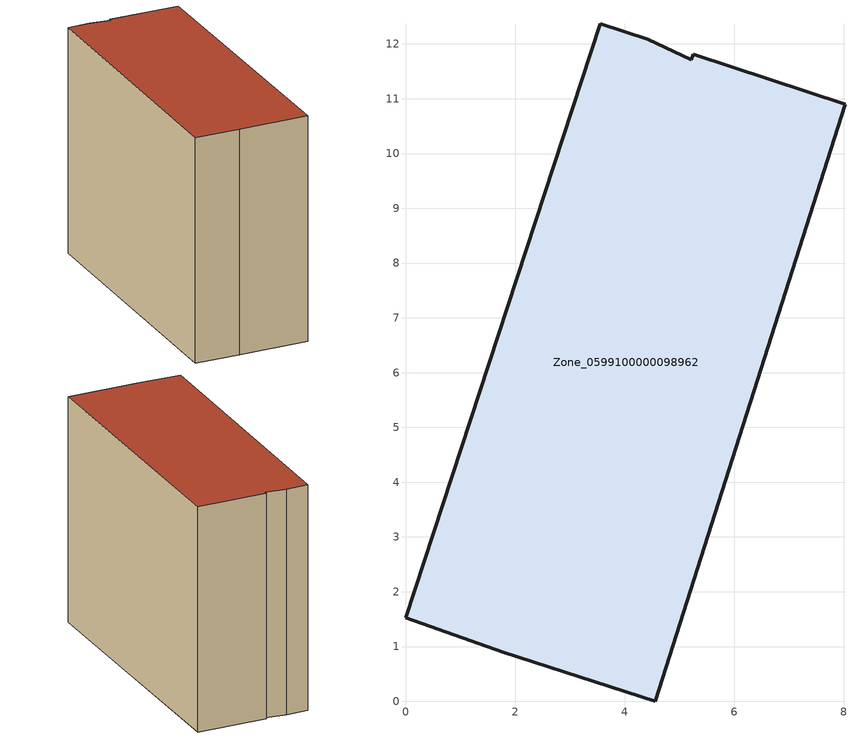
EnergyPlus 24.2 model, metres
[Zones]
Zone_0599100000098962
 floor ground (C_G): 3.55,12.37 4.42,12.09 5.22,11.72 5.26,11.81 8.02,10.9 4.56,0 1.78,0.9 0,1.53 z0
 wall outside (C_F): 8.02,10.9 5.26,11.81 5.22,11.72 4.42,12.09 3.55,12.37 0,1.53 1.78,0.9 4.56,0 8.02,10.9 z0:9.56
 roof outside (C_R): 4.42,12.09 3.55,12.37 0,1.53 1.78,0.9 4.56,0 8.02,10.9 5.26,11.81 5.22,11.72 z9.56
[BUILDING]
Pand.0599100000098962: North Axis=0; Terrain=City; Loads Convergence Tolerance Value=0.04; Temperature Convergence Tolerance Value=0.4; Solar Distribution=FullExterior; Maximum Number of Warmup Days=25; Minimum Number of Warmup Days=1
[Site:Location]
Rotterdam.The.Hague.AP_ZH_NLD Design_Conditions: Latitude=51.96; Longitude=4.45; Time Zone=1; Elevation=-4.5
[SITE:GROUNDTEMPERATURE:BUILDINGSURFACE]
18, 18, 18, 18, 18, 18, 18, 18, 18, 18, 18, 18
[MATERIAL] Thermal Absorptance=0.9; Solar Absorptance=0.7; Visible Absorptance=0.7
Name | Roughness | Thickness | Conductivity | Density | Specific Heat
G.TI.1946 | MediumSmooth | 0.15 | 1 | 540 | 1210
F.TI.1946 | Rough | 0.3 | 0.857143 | 1920 | 840
R.TI.1946 | MediumRough | 0.2 | 0.1 | 1500 | 1000
[CONSTRUCTION]
C_G: G.TI.1946
C_F: F.TI.1946
C_R: R.TI.1946
[ZONE]
Zone_0599100000098962: Type=1; Multiplier=1; Ceiling Height=Autocalculate; Volume=Autocalculate; Floor Area=autocalculate; Part of Total Floor Area=Yes
[ZONEINFILTRATION:DESIGNFLOWRATE]
Infil_Zone_0599100000098962: Zone or ZoneList or Space or SpaceList=Zone_0599100000098962; Schedule=AlwaysOn; Design Flow Rate Calculation Method=Flow/Area; Flow Rate per Floor Area=0.003; Constant Term Coefficient=1; Temperature Term Coefficient=0; Velocity Term Coefficient=0; Velocity Squared Term Coefficient=0
[HVACTEMPLATE:ZONE:IDEALLOADSAIRSYSTEM]
Zone_0599100000098962: Maximum Heating Supply Air Temperature=50; Minimum Cooling Supply Air Temperature=13; Maximum Heating Supply Air Humidity Ratio=0.0156; Minimum Cooling Supply Air Humidity Ratio=0.0077; Heating Limit=NoLimit; Cooling Limit=NoLimit; Dehumidification Control Type=ConstantSensibleHeatRatio; Cooling Sensible Heat Ratio=0.7; Dehumidification Setpoint=60; Humidification Control Type=None; Humidification Setpoint=30; Outdoor Air Method=None; Outdoor Air Flow Rate per Person=0.00944; Outdoor Air Flow Rate per Zone Floor Area=0; Outdoor Air Flow Rate per Zone=0; Demand Controlled Ventilation Type=None; Outdoor Air Economizer Type=NoEconomizer; Heat Recovery Type=None; Sensible Heat Recovery Effectiveness=0.7; Latent Heat Recovery Effectiveness=0.65
[ZONECONTROL:THERMOSTAT]
ThermostatControl_Zone_0599100000098962: Zone or ZoneList=Zone_0599100000098962; Control Type Schedule=DualSetpointControlType; Control 1=Thermostat_Zone_0599100000098962; Temperature Difference Between Cutout And Setpoint=0
[THERMOSTATSETPOINT:DUALSETPOINT]
Thermostat_Zone_0599100000098962: Heating Setpoint Temperature Schedule=HeatingSetpoint_Zone_0599100000098962; Cooling Setpoint Temperature Schedule=CoolingSetpoint_Zone_0599100000098962
[SCHEDULE:COMPACT]
HeatingSetpoint_Zone_0599100000098962: Through: 12/31, For: AllDays, Until: 24:00, 21
CoolingSetpoint_Zone_0599100000098962: Through: 12/31, For: AllDays, Until: 24:00, 24
DualSetpointControlType: Through: 12/31, For: AllDays, Until: 24:00, 4
AlwaysOn: Through: 12/31, For: AllDays, Until: 24:00, 1
